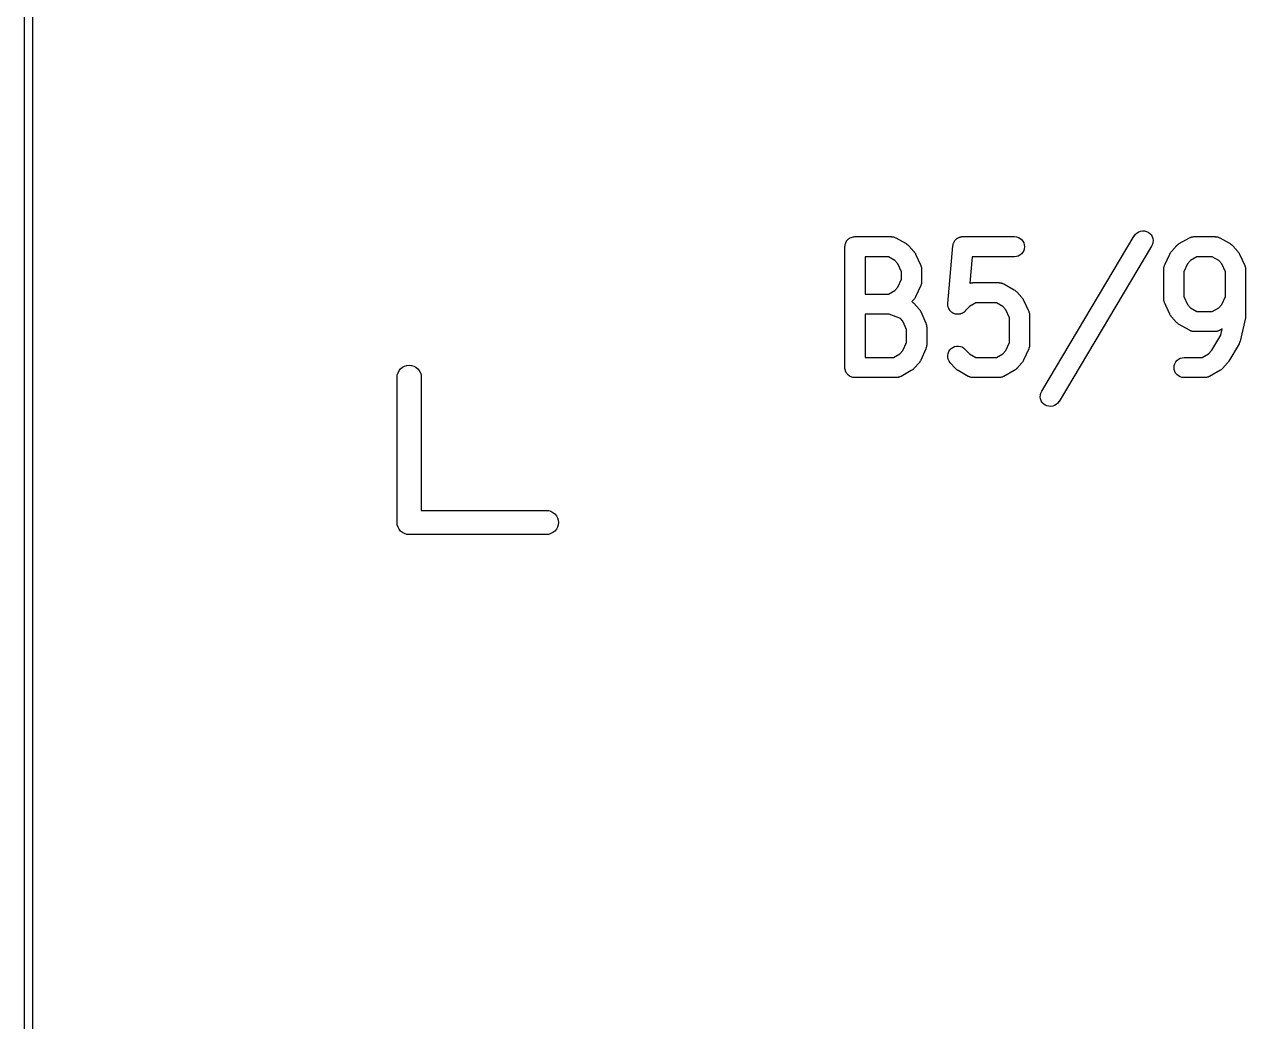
# Model space of a CAD drawing. Header units: millimetres. Extents: x 17 to 402, y -127 to -24.
# Drawn here: x 16.64 to 24.22, y -62.94 to -56.75 of the extents above; entities that cross this region are included whole.
import ezdxf

# ---------------------------------------------------------------- set-up
doc = ezdxf.new("R2010")
doc.units = ezdxf.units.MM
doc.header["$LTSCALE"] = 25.4
doc.layers.add('BLACK', color=7, linetype='CONTINUOUS')

msp = doc.modelspace()

# ---------------------------------------------------------------- linework, layer by layer
at = {"layer": 'BLACK', "linetype": 'Continuous'}
for p, q in [((16.6438, -124.6185), (16.6438, -27.78)), ((16.6937, -27.7825), (16.6937, -124.6188)), ((23.5687, -58.0365), (23.5808, -58.0349)), ((23.5808, -58.0349), (23.5929, -58.0354)), ((21.7374, -58.1144), (21.7391, -58.1088)), ((21.7391, -58.1088), (21.7392, -58.1086)), ((21.7392, -58.1086), (21.7393, -58.1083)), ((21.7393, -58.1083), (21.7421, -58.1033)), ((21.7421, -58.1033), (21.7449, -58.0982)), ((21.7449, -58.0982), (21.745, -58.0979)), ((21.745, -58.0979), (21.7452, -58.0977)), ((21.7452, -58.0977), (21.7489, -58.0934)), ((21.7489, -58.0934), (21.7527, -58.0888)), ((21.7527, -58.0888), (21.7529, -58.0885)), ((21.7529, -58.0885), (21.753, -58.0883)), ((21.753, -58.0883), (21.7576, -58.0847)), ((21.7576, -58.0847), (21.7621, -58.0809)), ((21.7621, -58.0809), (21.7623, -58.0809)), ((21.7623, -58.0809), (21.7625, -58.0807)), ((21.7625, -58.0807), (21.7677, -58.0781)), ((21.7677, -58.0781), (21.7729, -58.0753)), ((21.7729, -58.0753), (21.7731, -58.0751)), ((21.7731, -58.0751), (21.7733, -58.0751)), ((21.7733, -58.0751), (21.7789, -58.0735)), ((21.7789, -58.0735), (21.7846, -58.0718)), ((21.7846, -58.0718), (21.7848, -58.0718)), ((21.7848, -58.0718), (21.785, -58.0718)), ((21.785, -58.0718), (21.7908, -58.071)), ((21.7908, -58.071), (21.7967, -58.0705)), ((21.7967, -58.0705), (22.02, -58.0705)), ((22.02, -58.0705), (22.0209, -58.0705)), ((22.0209, -58.0705), (22.0242, -58.071)), ((22.0242, -58.071), (22.0275, -58.071)), ((22.0275, -58.071), (22.0303, -58.0715)), ((22.0303, -58.0715), (22.0331, -58.072)), ((22.0331, -58.072), (22.0362, -58.0728)), ((22.0362, -58.0728), (22.0394, -58.0735)), ((22.0394, -58.0735), (22.042, -58.0748)), ((22.042, -58.0748), (22.0447, -58.0756)), ((22.0447, -58.0756), (22.0476, -58.0771)), ((22.0476, -58.0771), (22.0506, -58.0784)), ((22.0506, -58.0784), (22.1144, -58.1142)), ((22.4082, -58.1119), (22.4091, -58.1088)), ((22.4091, -58.1088), (22.4105, -58.1061)), ((22.4105, -58.1061), (22.4117, -58.1035)), ((22.4117, -58.1035), (22.4134, -58.1007)), ((22.4134, -58.1007), (22.4149, -58.0982)), ((22.4149, -58.0982), (22.4168, -58.0956)), ((22.4168, -58.0956), (22.4185, -58.0934)), ((22.4185, -58.0934), (22.4207, -58.0911)), ((22.4207, -58.0911), (22.4227, -58.0888)), ((22.4227, -58.0888), (22.425, -58.0868)), ((22.425, -58.0868), (22.4271, -58.0847)), ((22.4271, -58.0847), (22.4297, -58.0829)), ((22.4297, -58.0829), (22.4321, -58.0809)), ((22.4321, -58.0809), (22.4348, -58.0796)), ((22.4348, -58.0796), (22.4373, -58.0779)), ((22.4373, -58.0779), (22.4402, -58.0766)), ((22.4402, -58.0766), (22.4429, -58.0753)), ((22.4429, -58.0753), (22.4458, -58.0743)), ((22.4458, -58.0743), (22.4486, -58.0733)), ((22.4486, -58.0733), (22.4516, -58.0725)), ((22.4516, -58.0725), (22.4546, -58.0718)), ((22.4546, -58.0718), (22.4576, -58.0715)), ((22.4576, -58.0715), (22.4605, -58.0707)), ((22.4605, -58.0707), (22.4636, -58.0707)), ((22.4636, -58.0707), (22.4667, -58.0705)), ((22.4667, -58.0705), (22.7858, -58.0705)), ((22.7858, -58.0705), (22.7866, -58.0705)), ((22.7866, -58.0705), (22.7988, -58.072)), ((22.7988, -58.072), (22.8104, -58.0756)), ((22.8104, -58.0756), (22.8211, -58.0814)), ((22.8211, -58.0814), (22.8304, -58.0893)), ((22.8304, -58.0893), (22.8381, -58.0987)), ((22.8381, -58.0987), (22.8437, -58.1096)), ((22.8437, -58.1096), (22.8472, -58.1213)), ((22.9554, -59.0296), (23.5297, -58.0654)), ((23.5297, -58.0654), (23.5302, -58.0647)), ((23.5302, -58.0647), (23.5375, -58.055)), ((23.5375, -58.055), (23.5466, -58.0469)), ((23.5466, -58.0469), (23.5572, -58.0405)), ((23.5572, -58.0405), (23.5687, -58.0365)), ((23.5929, -58.0354), (23.6048, -58.0385)), ((23.6048, -58.0385), (23.6158, -58.0438)), ((23.6158, -58.0438), (23.6255, -58.0512)), ((23.6255, -58.0512), (23.6337, -58.0603)), ((23.6337, -58.0603), (23.6399, -58.0707)), ((23.6399, -58.0707), (23.644, -58.0822)), ((23.6452, -58.1063), (23.6423, -58.1182)), ((23.644, -58.0822), (23.6458, -58.0941)), ((23.6458, -58.0941), (23.6452, -58.1063)), ((23.8081, -58.1142), (23.8719, -58.0784)), ((23.8719, -58.0784), (23.8727, -58.0781)), ((23.8727, -58.0781), (23.8757, -58.0768)), ((23.8757, -58.0768), (23.8786, -58.0753)), ((23.8786, -58.0753), (23.8813, -58.0746)), ((23.8813, -58.0746), (23.8839, -58.0733)), ((23.8839, -58.0733), (23.8872, -58.0728)), ((23.8872, -58.0728), (23.8903, -58.0718)), ((23.8903, -58.0718), (23.8931, -58.0715)), ((23.8931, -58.0715), (23.8959, -58.071)), ((23.8959, -58.071), (23.8992, -58.0707)), ((23.8992, -58.0707), (23.9024, -58.0705)), ((23.9024, -58.0705), (24.0301, -58.0705)), ((24.0301, -58.0705), (24.0309, -58.0705)), ((24.0309, -58.0705), (24.0342, -58.071)), ((24.0342, -58.071), (24.0375, -58.071)), ((24.0375, -58.071), (24.0403, -58.0715)), ((24.0403, -58.0715), (24.0431, -58.072)), ((24.0431, -58.072), (24.0462, -58.0728)), ((24.0462, -58.0728), (24.0494, -58.0735)), ((24.0494, -58.0735), (24.052, -58.0748)), ((24.052, -58.0748), (24.0547, -58.0756)), ((24.0547, -58.0756), (24.0576, -58.0771)), ((24.0576, -58.0771), (24.0606, -58.0784)), ((24.0606, -58.0784), (24.1244, -58.1142)), ((21.7342, -58.1322), (21.7349, -58.1264)), ((21.7342, -58.1325), (21.7342, -58.1322)), ((21.7342, -58.1327), (21.7342, -58.1325)), ((21.7342, -58.133), (21.7342, -58.1327)), ((21.7342, -58.1327), (21.7342, -58.1327)), ((21.7342, -58.883), (21.7342, -58.133)), ((21.7349, -58.1264), (21.7355, -58.1205)), ((21.7355, -58.1205), (21.7356, -58.1203)), ((21.7356, -58.12), (21.7374, -58.1144)), ((21.7356, -58.1203), (21.7356, -58.12)), ((22.1144, -58.1142), (22.1151, -58.1147)), ((22.1151, -58.1147), (22.1182, -58.117)), ((22.1182, -58.117), (22.1215, -58.1188)), ((22.1215, -58.1188), (22.1232, -58.1205)), ((22.1232, -58.1205), (22.1251, -58.1218)), ((22.1251, -58.1218), (22.1277, -58.1246)), ((22.1277, -58.1246), (22.1305, -58.1271)), ((22.1305, -58.1271), (22.1624, -58.163)), ((22.1624, -58.163), (22.163, -58.1635)), ((22.163, -58.1635), (22.1648, -58.166)), ((22.1648, -58.166), (22.1668, -58.1683)), ((22.1668, -58.1683), (22.1683, -58.1711)), ((22.1683, -58.1711), (22.17, -58.1734)), ((22.17, -58.1734), (22.1713, -58.1762)), ((22.1713, -58.1762), (22.1728, -58.179)), ((22.1728, -58.179), (22.2048, -58.2503)), ((22.3726, -58.4845), (22.4045, -58.1274)), ((22.4045, -58.1274), (22.4046, -58.1266)), ((22.4046, -58.1266), (22.4052, -58.1236)), ((22.4052, -58.1236), (22.4055, -58.1205)), ((22.4055, -58.1205), (22.4064, -58.1175)), ((22.4064, -58.1175), (22.407, -58.1147)), ((22.407, -58.1147), (22.4082, -58.1119)), ((22.8204, -58.185), (22.8096, -58.1909)), ((22.8298, -58.1774), (22.8204, -58.185)), ((22.8376, -58.168), (22.8298, -58.1774)), ((22.8434, -58.1574), (22.8376, -58.168)), ((22.847, -58.1457), (22.8434, -58.1574)), ((22.8483, -58.1335), (22.847, -58.1457)), ((22.8472, -58.1213), (22.8483, -58.1335)), ((23.6371, -58.1294), (23.0628, -59.0936)), ((23.6423, -58.1182), (23.6371, -58.1294)), ((23.7178, -58.2503), (23.7497, -58.179)), ((23.7497, -58.179), (23.75, -58.1782)), ((23.75, -58.1782), (23.7516, -58.1754)), ((23.7516, -58.1754), (23.7529, -58.1726)), ((23.7529, -58.1726), (23.7547, -58.1703)), ((23.7547, -58.1703), (23.7562, -58.1678)), ((23.7562, -58.1678), (23.7583, -58.1652)), ((23.7583, -58.1652), (23.7601, -58.163)), ((23.7601, -58.163), (23.792, -58.1271)), ((23.792, -58.1271), (23.7926, -58.1264)), ((23.7926, -58.1264), (23.7954, -58.1238)), ((23.7954, -58.1238), (23.7981, -58.1213)), ((23.7981, -58.1213), (23.8, -58.1198)), ((23.8, -58.1198), (23.8017, -58.1182)), ((23.8017, -58.1182), (23.805, -58.1165)), ((23.805, -58.1165), (23.8081, -58.1142)), ((24.1244, -58.1142), (24.1251, -58.1147)), ((24.1251, -58.1147), (24.1282, -58.117)), ((24.1282, -58.117), (24.1315, -58.1188)), ((24.1315, -58.1188), (24.1332, -58.1205)), ((24.1332, -58.1205), (24.1351, -58.1218)), ((24.1351, -58.1218), (24.1377, -58.1246)), ((24.1377, -58.1246), (24.1405, -58.1271)), ((24.1405, -58.1271), (24.1724, -58.163)), ((24.1724, -58.163), (24.173, -58.1635)), ((24.173, -58.1635), (24.1748, -58.166)), ((24.1748, -58.166), (24.1768, -58.1683)), ((24.1768, -58.1683), (24.1783, -58.1711)), ((24.1783, -58.1711), (24.18, -58.1734)), ((24.18, -58.1734), (24.1813, -58.1762)), ((24.1813, -58.1762), (24.1828, -58.179)), ((24.1828, -58.179), (24.2147, -58.2503)), ((21.8592, -58.1955), (21.8592, -58.4276)), ((22.0038, -58.1955), (21.8592, -58.1955)), ((22.0442, -58.2181), (22.0038, -58.1955)), ((22.0627, -58.2389), (22.0442, -58.2181)), ((22.0852, -58.2892), (22.0627, -58.2389)), ((22.2048, -58.2503), (22.2051, -58.2511)), ((22.2051, -58.2511), (22.2052, -58.2516)), ((22.2052, -58.2516), (22.2055, -58.2521)), ((22.2055, -58.2521), (22.2071, -58.2574)), ((22.2071, -58.2574), (22.2088, -58.2628)), ((22.5239, -58.1955), (22.5092, -58.3603)), ((22.7858, -58.1955), (22.5239, -58.1955)), ((22.7979, -58.1944), (22.7858, -58.1955)), ((22.8096, -58.1909), (22.7979, -58.1944)), ((23.7137, -58.2628), (23.7138, -58.2625)), ((23.7138, -58.2625), (23.7139, -58.262)), ((23.7139, -58.262), (23.7157, -58.2567)), ((23.7157, -58.2567), (23.7174, -58.2513)), ((23.7174, -58.2513), (23.7176, -58.2508)), ((23.7176, -58.2508), (23.7178, -58.2503)), ((23.8598, -58.2389), (23.8373, -58.2892)), ((23.8783, -58.2181), (23.8598, -58.2389)), ((23.9187, -58.1955), (23.8783, -58.2181)), ((24.0138, -58.1955), (23.9187, -58.1955)), ((24.0542, -58.2181), (24.0138, -58.1955)), ((24.0727, -58.2389), (24.0542, -58.2181)), ((24.0952, -58.2892), (24.0727, -58.2389)), ((24.2147, -58.2503), (24.2151, -58.2511)), ((24.2151, -58.2511), (24.2152, -58.2516)), ((24.2152, -58.2516), (24.2155, -58.2521)), ((24.2155, -58.2521), (24.2171, -58.2574)), ((24.2171, -58.2574), (24.2188, -58.2628)), ((22.0627, -58.3844), (22.0852, -58.3339)), ((22.0852, -58.3339), (22.0852, -58.2892)), ((22.2088, -58.2628), (22.2088, -58.2633)), ((22.2088, -58.2633), (22.209, -58.2638)), ((22.209, -58.2638), (22.2095, -58.2694)), ((22.2095, -58.2694), (22.2102, -58.275)), ((22.2102, -58.275), (22.2101, -58.2755)), ((22.2101, -58.2755), (22.2102, -58.276)), ((22.2102, -58.276), (22.2102, -58.3474)), ((23.7123, -58.2739), (23.7131, -58.2684)), ((23.7124, -58.2745), (23.7123, -58.2739)), ((23.7123, -58.275), (23.7124, -58.2745)), ((23.7123, -58.276), (23.7123, -58.275)), ((23.7123, -58.4545), (23.7123, -58.276)), ((23.7131, -58.2684), (23.7137, -58.2628)), ((23.8373, -58.2892), (23.8373, -58.4411)), ((24.0952, -58.4411), (24.0952, -58.2892)), ((24.2188, -58.2628), (24.2188, -58.2633)), ((24.2188, -58.2633), (24.219, -58.2638)), ((24.219, -58.2638), (24.2195, -58.2694)), ((24.2195, -58.2694), (24.2202, -58.275)), ((24.2202, -58.275), (24.2201, -58.2755)), ((24.2201, -58.2755), (24.2202, -58.276)), ((24.2202, -58.276), (24.2202, -58.5617)), ((22.0038, -58.4276), (22.0442, -58.405)), ((22.0442, -58.405), (22.0627, -58.3844)), ((22.2048, -58.3728), (22.1728, -58.4441)), ((22.2049, -58.3722), (22.2048, -58.3728)), ((22.2051, -58.372), (22.2049, -58.3722)), ((22.2068, -58.3667), (22.2051, -58.372)), ((22.2086, -58.3613), (22.2068, -58.3667)), ((22.2087, -58.3608), (22.2086, -58.3613)), ((22.2088, -58.3603), (22.2087, -58.3608)), ((22.2094, -58.3547), (22.2088, -58.3603)), ((22.2101, -58.3491), (22.2094, -58.3547)), ((22.2102, -58.3481), (22.2101, -58.3486)), ((22.2101, -58.3486), (22.2101, -58.3491)), ((22.2102, -58.3474), (22.2102, -58.3481)), ((22.5092, -58.3603), (22.5094, -58.3601)), ((22.5094, -58.3601), (22.512, -58.359)), ((22.512, -58.359), (22.5152, -58.3583)), ((22.5152, -58.3583), (22.5184, -58.3575)), ((22.5184, -58.3575), (22.5212, -58.3573)), ((22.5212, -58.3573), (22.524, -58.3565)), ((22.524, -58.3565), (22.5273, -58.3565)), ((22.5273, -58.3565), (22.5305, -58.3562)), ((22.5305, -58.3562), (22.69, -58.3562)), ((22.69, -58.3562), (22.6909, -58.3562)), ((22.6909, -58.3562), (22.6942, -58.3565)), ((22.6942, -58.3565), (22.6975, -58.3568)), ((22.6975, -58.3568), (22.7003, -58.3573)), ((22.7003, -58.3573), (22.7031, -58.3575)), ((22.7031, -58.3575), (22.7062, -58.3585)), ((22.7062, -58.3585), (22.7094, -58.3593)), ((22.7094, -58.3593), (22.712, -58.3606)), ((22.712, -58.3606), (22.7147, -58.3613)), ((22.7147, -58.3613), (22.7176, -58.3629)), ((22.7176, -58.3629), (22.7206, -58.3641)), ((22.7206, -58.3641), (22.7844, -58.3999)), ((22.7844, -58.3999), (22.7851, -58.4004)), ((22.7851, -58.4004), (22.7882, -58.4025)), ((22.7882, -58.4025), (22.7915, -58.4045)), ((22.7915, -58.4045), (22.7932, -58.406)), ((22.7932, -58.406), (22.7951, -58.4076)), ((22.7951, -58.4076), (22.7977, -58.4103)), ((22.7977, -58.4103), (22.8005, -58.4129)), ((22.8005, -58.4129), (22.8324, -58.4484)), ((21.8592, -58.4276), (22.0038, -58.4276)), ((22.1624, -58.4604), (22.1503, -58.4738)), ((22.1503, -58.4738), (22.1513, -58.4746)), ((22.1513, -58.4746), (22.1534, -58.4759)), ((22.1534, -58.4759), (22.1561, -58.4784)), ((22.1561, -58.4784), (22.1589, -58.4807)), ((22.1589, -58.4807), (22.1606, -58.4825)), ((22.1606, -58.4825), (22.1624, -58.4843)), ((22.1642, -58.4578), (22.1624, -58.4604)), ((22.1624, -58.4843), (22.1943, -58.5201)), ((22.1663, -58.4556), (22.1642, -58.4578)), ((22.1678, -58.453), (22.1663, -58.4556)), ((22.1696, -58.4505), (22.1678, -58.453)), ((22.1709, -58.4477), (22.1696, -58.4505)), ((22.1725, -58.4451), (22.1709, -58.4477)), ((22.1728, -58.4441), (22.1725, -58.4451)), ((22.3724, -58.4934), (22.3726, -58.4891)), ((22.3726, -58.4891), (22.3726, -58.4845)), ((22.5468, -58.4812), (22.5064, -58.5038)), ((22.6738, -58.4812), (22.5468, -58.4812)), ((22.7142, -58.5038), (22.6738, -58.4812)), ((22.8324, -58.4484), (22.8329, -58.4492)), ((22.8329, -58.4492), (22.8348, -58.4517)), ((22.8348, -58.4517), (22.8368, -58.454)), ((22.8368, -58.454), (22.8383, -58.4566)), ((22.8383, -58.4566), (22.84, -58.4591)), ((22.84, -58.4591), (22.8413, -58.4619)), ((22.8413, -58.4619), (22.8428, -58.4647)), ((22.8428, -58.4647), (22.8747, -58.5361)), ((23.7124, -58.4551), (23.7123, -58.4545)), ((23.7123, -58.4553), (23.7124, -58.4551)), ((23.713, -58.4609), (23.7123, -58.4553)), ((23.7135, -58.4665), (23.713, -58.4609)), ((23.7136, -58.467), (23.7135, -58.4665)), ((23.7137, -58.4675), (23.7136, -58.467)), ((23.7154, -58.4728), (23.7137, -58.4675)), ((23.717, -58.4782), (23.7154, -58.4728)), ((23.7172, -58.4787), (23.717, -58.4782)), ((23.7174, -58.4792), (23.7172, -58.4787)), ((23.7178, -58.4799), (23.7174, -58.4792)), ((23.7497, -58.5513), (23.7178, -58.4799)), ((23.8373, -58.4411), (23.8598, -58.4916)), ((24.0727, -58.4916), (24.0952, -58.4411)), ((21.8592, -58.5526), (21.8592, -58.8206)), ((22.0088, -58.5526), (21.8592, -58.5526)), ((22.0795, -58.579), (22.0088, -58.5526)), ((22.1943, -58.5201), (22.1949, -58.5206)), ((22.1949, -58.5206), (22.1967, -58.5231)), ((22.1967, -58.5231), (22.1987, -58.5254)), ((22.1987, -58.5254), (22.2002, -58.5282)), ((22.2002, -58.5282), (22.2019, -58.5305)), ((22.2019, -58.5305), (22.2032, -58.5333)), ((22.2032, -58.5333), (22.2048, -58.5361)), ((22.2048, -58.5361), (22.2367, -58.6075)), ((22.3727, -58.4952), (22.3724, -58.4934)), ((22.3727, -58.4967), (22.3727, -58.4952)), ((22.3736, -58.5013), (22.3727, -58.4967)), ((22.3742, -58.5056), (22.3736, -58.5013)), ((22.3748, -58.5071), (22.3742, -58.5056)), ((22.3751, -58.5086), (22.3748, -58.5071)), ((22.3769, -58.513), (22.3751, -58.5086)), ((22.3784, -58.517), (22.3769, -58.513)), ((22.3792, -58.5186), (22.3784, -58.517)), ((22.3799, -58.5201), (22.3792, -58.5186)), ((22.3824, -58.5236), (22.3799, -58.5201)), ((22.3847, -58.5274), (22.3824, -58.5236)), ((22.3858, -58.5287), (22.3847, -58.5274)), ((22.3867, -58.53), (22.3858, -58.5287)), ((22.3899, -58.5333), (22.3867, -58.53)), ((22.3929, -58.5366), (22.3899, -58.5333)), ((22.3942, -58.5376), (22.3929, -58.5366)), ((22.3954, -58.5386), (22.3942, -58.5376)), ((22.3991, -58.5412), (22.3954, -58.5386)), ((22.4026, -58.5437), (22.3991, -58.5412)), ((22.4042, -58.5445), (22.4026, -58.5437)), ((22.4056, -58.5455), (22.4042, -58.5445)), ((22.4097, -58.547), (22.4056, -58.5455)), ((22.4137, -58.549), (22.4097, -58.547)), ((22.4153, -58.5493), (22.4137, -58.549)), ((22.4168, -58.55), (22.4153, -58.5493)), ((22.4212, -58.5508), (22.4168, -58.55)), ((22.4255, -58.5521), (22.4212, -58.5508)), ((22.4272, -58.5521), (22.4255, -58.5521)), ((22.4288, -58.5523), (22.4272, -58.5521)), ((22.4332, -58.5523), (22.4288, -58.5523)), ((22.4377, -58.5526), (22.4332, -58.5523)), ((22.4394, -58.5523), (22.4377, -58.5526)), ((22.441, -58.5523), (22.4394, -58.5523)), ((22.4454, -58.5516), (22.441, -58.5523)), ((22.4498, -58.5508), (22.4454, -58.5516)), ((22.4513, -58.5503), (22.4498, -58.5508)), ((22.453, -58.55), (22.4513, -58.5503)), ((22.4571, -58.5483), (22.453, -58.55)), ((22.4613, -58.5467), (22.4571, -58.5483)), ((22.4627, -58.546), (22.4613, -58.5467)), ((22.4642, -58.5452), (22.4627, -58.546)), ((22.468, -58.5429), (22.4642, -58.5452)), ((22.4718, -58.5406), (22.468, -58.5429)), ((22.473, -58.5394), (22.4718, -58.5406)), ((22.4744, -58.5386), (22.473, -58.5394)), ((22.4776, -58.5353), (22.4744, -58.5386)), ((22.4809, -58.5325), (22.4776, -58.5353)), ((22.4814, -58.5318), (22.4809, -58.5325)), ((22.5064, -58.5038), (22.4814, -58.5318)), ((22.7327, -58.5246), (22.7142, -58.5038)), ((22.7552, -58.5749), (22.7327, -58.5246)), ((22.8747, -58.5361), (22.8751, -58.5368)), ((22.8751, -58.5368), (22.8752, -58.5373)), ((22.8752, -58.5373), (22.8755, -58.5379)), ((22.8755, -58.5379), (22.8771, -58.5432)), ((22.8771, -58.5432), (22.8788, -58.5485)), ((22.8788, -58.5485), (22.8788, -58.549)), ((22.8788, -58.549), (22.879, -58.5495)), ((22.879, -58.5495), (22.8795, -58.5551)), ((22.8795, -58.5551), (22.8802, -58.5607)), ((22.8802, -58.5607), (22.8801, -58.5612)), ((22.8801, -58.5612), (22.8802, -58.5617)), ((22.8802, -58.5617), (22.8802, -58.7403)), ((23.7512, -58.5541), (23.7497, -58.5513)), ((23.7525, -58.5569), (23.7512, -58.5541)), ((23.7542, -58.5594), (23.7525, -58.5569)), ((23.7557, -58.562), (23.7542, -58.5594)), ((23.7577, -58.5643), (23.7557, -58.562)), ((23.7595, -58.5668), (23.7577, -58.5643)), ((23.8598, -58.4916), (23.8783, -58.5122)), ((23.8783, -58.5122), (23.9187, -58.5348)), ((23.9187, -58.5348), (24.0138, -58.5348)), ((24.0138, -58.5348), (24.0542, -58.5122)), ((24.0542, -58.5122), (24.0727, -58.4916)), ((24.2202, -58.563), (24.2195, -58.5688)), ((24.2202, -58.5625), (24.2201, -58.5627)), ((24.2201, -58.5627), (24.2202, -58.563)), ((24.2202, -58.5617), (24.2202, -58.5625)), ((22.0946, -58.596), (22.0795, -58.579)), ((22.1171, -58.6463), (22.0946, -58.596)), ((22.2367, -58.6075), (22.237, -58.6085)), ((22.237, -58.6085), (22.2371, -58.6087)), ((22.2371, -58.6087), (22.2374, -58.6092)), ((22.2374, -58.6092), (22.239, -58.6146)), ((22.239, -58.6146), (22.2407, -58.6199)), ((22.2407, -58.6199), (22.2407, -58.6204)), ((22.2407, -58.6204), (22.2409, -58.6209)), ((22.2409, -58.6209), (22.2414, -58.6265)), ((22.2414, -58.6265), (22.2421, -58.6321)), ((22.2421, -58.6321), (22.242, -58.6326)), ((22.242, -58.6326), (22.2421, -58.6331)), ((22.2421, -58.6331), (22.2421, -58.7403)), ((22.7552, -58.7268), (22.7552, -58.5749)), ((23.7601, -58.5676), (23.7595, -58.5668)), ((23.792, -58.6031), (23.7601, -58.5676)), ((23.7948, -58.6059), (23.792, -58.6031)), ((23.7974, -58.6087), (23.7948, -58.6059)), ((23.7993, -58.61), (23.7974, -58.6087)), ((23.801, -58.6115), (23.7993, -58.61)), ((23.8042, -58.6135), (23.801, -58.6115)), ((23.8073, -58.6158), (23.8042, -58.6135)), ((23.8081, -58.6161), (23.8073, -58.6158)), ((23.8719, -58.6519), (23.8081, -58.6161)), ((24.2187, -58.5752), (24.1868, -58.7182)), ((24.2188, -58.5747), (24.2187, -58.5749)), ((24.2187, -58.5749), (24.2187, -58.5752)), ((24.2195, -58.5688), (24.2188, -58.5747)), ((22.1171, -58.7268), (22.1171, -58.6463)), ((23.8749, -58.6532), (23.8719, -58.6519)), ((23.8778, -58.6547), (23.8749, -58.6532)), ((23.8805, -58.6557), (23.8778, -58.6547)), ((23.8831, -58.6567), (23.8805, -58.6557)), ((23.8863, -58.6575), (23.8831, -58.6567)), ((23.8894, -58.6585), (23.8863, -58.6575)), ((23.8922, -58.6588), (23.8894, -58.6585)), ((23.895, -58.6593), (23.8922, -58.6588)), ((23.8983, -58.6595), (23.895, -58.6593)), ((23.9016, -58.6598), (23.8983, -58.6595)), ((23.9024, -58.6598), (23.9016, -58.6598)), ((24.0301, -58.6598), (23.9024, -58.6598)), ((24.0114, -58.7743), (24.067, -58.6811)), ((24.0334, -58.6595), (24.0301, -58.6598)), ((24.0366, -58.6595), (24.0334, -58.6595)), ((24.0394, -58.659), (24.0366, -58.6595)), ((24.0422, -58.6585), (24.0394, -58.659)), ((24.0454, -58.6577), (24.0422, -58.6585)), ((24.0486, -58.657), (24.0454, -58.6577)), ((24.0512, -58.656), (24.0486, -58.657)), ((24.0539, -58.6552), (24.0512, -58.656)), ((24.0568, -58.6537), (24.0539, -58.6552)), ((24.0598, -58.6522), (24.0568, -58.6537)), ((24.0606, -58.6519), (24.0598, -58.6522)), ((24.0753, -58.6435), (24.0606, -58.6519)), ((24.067, -58.6811), (24.0753, -58.6435)), ((22.0761, -58.798), (22.0946, -58.7771)), ((22.0946, -58.7771), (22.1171, -58.7268)), ((22.2367, -58.7657), (22.2048, -58.8371)), ((22.2368, -58.7652), (22.2367, -58.7657)), ((22.237, -58.7647), (22.2368, -58.7652)), ((22.2387, -58.7593), (22.237, -58.7647)), ((22.2405, -58.754), (22.2387, -58.7593)), ((22.2406, -58.7535), (22.2405, -58.754)), ((22.2407, -58.7532), (22.2406, -58.7535)), ((22.2413, -58.7477), (22.2407, -58.7532)), ((22.2421, -58.7421), (22.2413, -58.7477)), ((22.2421, -58.7411), (22.242, -58.7416)), ((22.242, -58.7416), (22.2421, -58.7421)), ((22.2421, -58.7403), (22.2421, -58.7411)), ((22.3745, -58.7954), (22.3787, -58.784)), ((22.3787, -58.784), (22.3852, -58.7736)), ((22.3852, -58.7736), (22.3935, -58.7647)), ((22.3935, -58.7647), (22.4034, -58.7576)), ((22.4034, -58.7576), (22.4145, -58.7525)), ((22.4145, -58.7525), (22.4264, -58.7497)), ((22.4264, -58.7497), (22.4386, -58.7492)), ((22.4386, -58.7492), (22.4506, -58.7512)), ((22.4506, -58.7512), (22.4621, -58.7553)), ((22.4621, -58.7553), (22.4724, -58.7616)), ((22.4724, -58.7616), (22.4814, -58.77)), ((22.4814, -58.77), (22.5064, -58.798)), ((22.7142, -58.798), (22.7327, -58.7771)), ((22.7327, -58.7771), (22.7552, -58.7268)), ((22.8747, -58.7657), (22.8428, -58.8371)), ((22.8749, -58.7652), (22.8747, -58.7657)), ((22.8751, -58.7647), (22.8749, -58.7652)), ((22.8768, -58.7593), (22.8751, -58.7647)), ((22.8786, -58.754), (22.8768, -58.7593)), ((22.8787, -58.7535), (22.8786, -58.754)), ((22.8788, -58.7532), (22.8787, -58.7535)), ((22.8794, -58.7477), (22.8788, -58.7532)), ((22.8801, -58.7421), (22.8794, -58.7477)), ((22.8802, -58.7411), (22.8801, -58.7416)), ((22.8801, -58.7416), (22.8801, -58.7421)), ((22.8802, -58.7403), (22.8802, -58.7411)), ((23.9904, -58.798), (24.0114, -58.7743)), ((24.1795, -58.7365), (24.1157, -58.8437)), ((24.1809, -58.7334), (24.1795, -58.7365)), ((24.1826, -58.7304), (24.1809, -58.7334)), ((24.1835, -58.7278), (24.1826, -58.7304)), ((24.1847, -58.7253), (24.1835, -58.7278)), ((24.1855, -58.722), (24.1847, -58.7253)), ((24.1866, -58.719), (24.1855, -58.722)), ((24.1868, -58.7182), (24.1866, -58.719)), ((19.0165, -58.8698), (19.0313, -58.8683)), ((19.0313, -58.8683), (19.046, -58.8698)), ((21.8592, -58.8206), (22.0357, -58.8206)), ((22.0357, -58.8206), (22.0761, -58.798)), ((22.1943, -58.8533), (22.1624, -58.8889)), ((22.1961, -58.8508), (22.1943, -58.8533)), ((22.1982, -58.8485), (22.1961, -58.8508)), ((22.1997, -58.8457), (22.1982, -58.8485)), ((22.2015, -58.8434), (22.1997, -58.8457)), ((22.2028, -58.8406), (22.2015, -58.8434)), ((22.2044, -58.8378), (22.2028, -58.8406)), ((22.2048, -58.8371), (22.2044, -58.8378)), ((22.3725, -58.8073), (22.3745, -58.7954)), ((22.3728, -58.8195), (22.3725, -58.8073)), ((22.3756, -58.8315), (22.3728, -58.8195)), ((22.3806, -58.8427), (22.3756, -58.8315)), ((22.3876, -58.8526), (22.3806, -58.8427)), ((22.3882, -58.8533), (22.3876, -58.8526)), ((22.4201, -58.8889), (22.3882, -58.8533)), ((22.5064, -58.798), (22.5468, -58.8206)), ((22.5468, -58.8206), (22.6738, -58.8206)), ((22.6738, -58.8206), (22.7142, -58.798)), ((22.8324, -58.8533), (22.8005, -58.8889)), ((22.8342, -58.8508), (22.8324, -58.8533)), ((22.8363, -58.8485), (22.8342, -58.8508)), ((22.8378, -58.8457), (22.8363, -58.8485)), ((22.8396, -58.8434), (22.8378, -58.8457)), ((22.8409, -58.8406), (22.8396, -58.8434)), ((22.8425, -58.8378), (22.8409, -58.8406)), ((22.8428, -58.8371), (22.8425, -58.8378)), ((23.7774, -58.8703), (23.781, -58.8589)), ((23.781, -58.8589), (23.7868, -58.848)), ((23.7868, -58.848), (23.7946, -58.8386)), ((23.7946, -58.8386), (23.804, -58.831)), ((23.804, -58.831), (23.8148, -58.8251)), ((23.8148, -58.8251), (23.8265, -58.8218)), ((23.8265, -58.8218), (23.8386, -58.8206)), ((23.8386, -58.8206), (23.9499, -58.8206)), ((23.9499, -58.8206), (23.9904, -58.798)), ((24.1086, -58.8533), (24.0767, -58.8889)), ((24.1118, -58.8488), (24.1086, -58.8533)), ((24.1152, -58.8444), (24.1118, -58.8488)), ((24.1157, -58.8437), (24.1152, -58.8444)), ((18.9562, -58.9402), (18.9573, -58.929)), ((18.9562, -59.8401), (18.9562, -58.9402)), ((18.9573, -58.929), (18.9616, -58.9148)), ((18.9616, -58.9148), (18.9686, -58.9018)), ((18.9686, -58.9018), (18.978, -58.8904)), ((18.978, -58.8904), (18.9894, -58.881)), ((18.9894, -58.881), (19.0024, -58.8742)), ((19.0024, -58.8742), (19.0165, -58.8698)), ((19.046, -58.8698), (19.0601, -58.8742)), ((19.0601, -58.8742), (19.0731, -58.881)), ((19.0731, -58.881), (19.0845, -58.8904)), ((19.0845, -58.8904), (19.0939, -58.9018)), ((19.0939, -58.9018), (19.1009, -58.9148)), ((19.1009, -58.9148), (19.1052, -58.929)), ((19.1052, -58.929), (19.1063, -58.9402)), ((19.1063, -58.9402), (19.1063, -59.7687)), ((21.7348, -58.8889), (21.7342, -58.883)), ((21.7353, -58.8947), (21.7348, -58.8889)), ((21.7354, -58.895), (21.7353, -58.8947)), ((21.7354, -58.8952), (21.7354, -58.895)), ((21.7371, -58.9008), (21.7354, -58.8952)), ((21.7388, -58.9064), (21.7371, -58.9008)), ((21.7389, -58.9067), (21.7388, -58.9064)), ((21.7389, -58.9069), (21.7389, -58.9067)), ((21.7417, -58.912), (21.7389, -58.9069)), ((21.7444, -58.9173), (21.7417, -58.912)), ((21.7446, -58.9173), (21.7444, -58.9173)), ((21.7447, -58.9176), (21.7446, -58.9173)), ((21.7484, -58.9222), (21.7447, -58.9176)), ((21.7521, -58.9267), (21.7484, -58.9222)), ((21.7522, -58.927), (21.7521, -58.9267)), ((21.7524, -58.927), (21.7522, -58.927)), ((21.7569, -58.9308), (21.7524, -58.927)), ((21.7614, -58.9346), (21.7569, -58.9308)), ((21.7616, -58.9346), (21.7614, -58.9346)), ((21.7618, -58.9349), (21.7616, -58.9346)), ((21.767, -58.9377), (21.7618, -58.9349)), ((21.7721, -58.9404), (21.767, -58.9377)), ((21.7723, -58.9404), (21.7721, -58.9404)), ((21.7725, -58.9407), (21.7723, -58.9404)), ((21.7781, -58.9425), (21.7725, -58.9407)), ((21.7837, -58.9443), (21.7781, -58.9425)), ((21.784, -58.9443), (21.7837, -58.9443)), ((21.7842, -58.9443), (21.784, -58.9443)), ((21.7899, -58.9448), (21.7842, -58.9443)), ((22.0641, -58.9443), (22.0613, -58.9445)), ((22.0673, -58.9435), (22.0641, -58.9443)), ((22.0705, -58.9427), (22.0673, -58.9435)), ((22.0731, -58.9417), (22.0705, -58.9427)), ((22.0758, -58.9407), (22.0731, -58.9417)), ((22.0787, -58.9392), (22.0758, -58.9407)), ((22.0817, -58.9379), (22.0787, -58.9392)), ((22.0825, -58.9377), (22.0817, -58.9379)), ((22.1463, -58.9018), (22.0825, -58.9377)), ((22.1494, -58.8996), (22.1463, -58.9018)), ((22.1527, -58.8978), (22.1494, -58.8996)), ((22.1544, -58.8963), (22.1527, -58.8978)), ((22.1563, -58.895), (22.1544, -58.8963)), ((22.159, -58.8922), (22.1563, -58.895)), ((22.1618, -58.8896), (22.159, -58.8922)), ((22.1624, -58.8889), (22.1618, -58.8896)), ((22.4229, -58.8914), (22.4201, -58.8889)), ((22.4255, -58.8942), (22.4229, -58.8914)), ((22.4274, -58.8957), (22.4255, -58.8942)), ((22.4291, -58.8973), (22.4274, -58.8957)), ((22.4323, -58.8993), (22.4291, -58.8973)), ((22.4354, -58.9013), (22.4323, -58.8993)), ((22.4362, -58.9018), (22.4354, -58.9013)), ((22.5, -58.9377), (22.4362, -58.9018)), ((22.503, -58.9389), (22.5, -58.9377)), ((22.5059, -58.9404), (22.503, -58.9389)), ((22.5086, -58.9412), (22.5059, -58.9404)), ((22.5112, -58.9425), (22.5086, -58.9412)), ((22.5144, -58.9432), (22.5112, -58.9425)), ((22.5175, -58.9443), (22.5144, -58.9432)), ((22.5203, -58.9445), (22.5175, -58.9443)), ((22.7022, -58.9443), (22.6994, -58.9445)), ((22.7054, -58.9435), (22.7022, -58.9443)), ((22.7086, -58.9427), (22.7054, -58.9435)), ((22.7112, -58.9417), (22.7086, -58.9427)), ((22.7139, -58.9407), (22.7112, -58.9417)), ((22.7168, -58.9392), (22.7139, -58.9407)), ((22.7198, -58.9379), (22.7168, -58.9392)), ((22.7206, -58.9377), (22.7198, -58.9379)), ((22.7844, -58.9018), (22.7206, -58.9377)), ((22.7875, -58.8996), (22.7844, -58.9018)), ((22.7908, -58.8978), (22.7875, -58.8996)), ((22.7925, -58.8963), (22.7908, -58.8978)), ((22.7944, -58.895), (22.7925, -58.8963)), ((22.7971, -58.8922), (22.7944, -58.895)), ((22.7999, -58.8896), (22.7971, -58.8922)), ((22.8005, -58.8889), (22.7999, -58.8896)), ((23.7761, -58.8825), (23.7774, -58.8703)), ((23.7772, -58.8947), (23.7761, -58.8825)), ((23.7807, -58.9064), (23.7772, -58.8947)), ((23.7863, -58.9173), (23.7807, -58.9064)), ((23.794, -58.9267), (23.7863, -58.9173)), ((23.8033, -58.9346), (23.794, -58.9267)), ((23.814, -58.9404), (23.8033, -58.9346)), ((23.8256, -58.9443), (23.814, -58.9404)), ((23.8377, -58.9455), (23.8256, -58.9443)), ((23.9784, -58.9443), (23.9756, -58.9445)), ((23.9816, -58.9435), (23.9784, -58.9443)), ((23.9848, -58.9427), (23.9816, -58.9435)), ((23.9874, -58.9417), (23.9848, -58.9427)), ((23.9901, -58.9407), (23.9874, -58.9417)), ((23.993, -58.9392), (23.9901, -58.9407)), ((23.996, -58.9379), (23.993, -58.9392)), ((23.9968, -58.9377), (23.996, -58.9379)), ((24.0606, -58.9018), (23.9968, -58.9377)), ((24.0637, -58.8996), (24.0606, -58.9018)), ((24.067, -58.8978), (24.0637, -58.8996)), ((24.0687, -58.8963), (24.067, -58.8978)), ((24.0706, -58.895), (24.0687, -58.8963)), ((24.0733, -58.8922), (24.0706, -58.895)), ((24.0761, -58.8896), (24.0733, -58.8922)), ((24.0767, -58.8889), (24.0761, -58.8896)), ((21.7958, -58.9455), (21.7899, -58.9448)), ((21.7963, -58.9455), (21.7958, -58.9455)), ((21.7967, -58.9455), (21.7963, -58.9455)), ((21.7963, -58.9455), (21.7963, -58.9455)), ((21.7963, -58.9455), (21.7963, -58.9455)), ((22.052, -58.9455), (21.7967, -58.9455)), ((22.0553, -58.9453), (22.052, -58.9455)), ((22.0585, -58.9453), (22.0553, -58.9453)), ((22.0613, -58.9445), (22.0585, -58.9453)), ((22.5231, -58.945), (22.5203, -58.9445)), ((22.5264, -58.9453), (22.5231, -58.945)), ((22.5297, -58.9455), (22.5264, -58.9453)), ((22.5305, -58.9455), (22.5297, -58.9455)), ((22.69, -58.9455), (22.5305, -58.9455)), ((22.6934, -58.9453), (22.69, -58.9455)), ((22.6966, -58.9453), (22.6934, -58.9453)), ((22.6994, -58.9445), (22.6966, -58.9453)), ((23.8386, -58.9455), (23.8377, -58.9455)), ((23.9662, -58.9455), (23.8386, -58.9455)), ((23.9695, -58.9453), (23.9662, -58.9455)), ((23.9728, -58.9453), (23.9695, -58.9453)), ((23.9756, -58.9445), (23.9728, -58.9453)), ((22.9467, -59.0647), (22.9473, -59.0525)), ((22.9485, -59.0768), (22.9467, -59.0647)), ((22.9473, -59.0525), (22.9502, -59.0408)), ((22.9526, -59.0883), (22.9485, -59.0768)), ((22.9502, -59.0408), (22.9554, -59.0296)), ((22.9588, -59.0987), (22.9526, -59.0883)), ((23.0624, -59.0944), (23.055, -59.104)), ((23.0628, -59.0936), (23.0624, -59.0944)), ((22.967, -59.1078), (22.9588, -59.0987)), ((22.9768, -59.1152), (22.967, -59.1078)), ((22.9878, -59.1203), (22.9768, -59.1152)), ((22.9996, -59.1233), (22.9878, -59.1203)), ((23.0117, -59.1241), (22.9996, -59.1233)), ((23.0238, -59.1223), (23.0117, -59.1241)), ((23.0353, -59.1182), (23.0238, -59.1223)), ((23.0459, -59.1121), (23.0353, -59.1182)), ((23.055, -59.104), (23.0459, -59.1121)), ((19.1063, -59.7687), (19.8849, -59.7687)), ((19.8849, -59.7687), (19.8959, -59.7698)), ((19.8959, -59.7698), (19.9101, -59.7741)), ((19.9101, -59.7741), (19.9231, -59.7812)), ((18.9559, -59.8437), (18.9562, -59.8401)), ((18.9573, -59.8584), (18.9559, -59.8437)), ((19.9231, -59.7812), (19.9345, -59.7906)), ((19.9345, -59.7906), (19.9439, -59.8018)), ((19.9439, -59.8018), (19.9509, -59.815)), ((19.9509, -59.815), (19.9552, -59.8289)), ((19.9552, -59.8289), (19.9566, -59.8437)), ((19.9566, -59.8437), (19.9552, -59.8584)), ((18.9616, -59.8726), (18.9573, -59.8584)), ((18.9686, -59.8856), (18.9616, -59.8726)), ((18.978, -59.897), (18.9686, -59.8856)), ((18.9894, -59.9064), (18.978, -59.897)), ((19.0024, -59.9133), (18.9894, -59.9064)), ((19.0165, -59.9176), (19.0024, -59.9133)), ((19.0276, -59.9189), (19.0165, -59.9176)), ((19.0313, -59.9191), (19.0276, -59.9189)), ((19.0349, -59.9189), (19.0313, -59.9191)), ((19.8849, -59.9189), (19.0349, -59.9189)), ((19.8959, -59.9176), (19.8849, -59.9189)), ((19.9101, -59.9133), (19.8959, -59.9176)), ((19.9231, -59.9064), (19.9101, -59.9133)), ((19.9345, -59.897), (19.9231, -59.9064)), ((19.9439, -59.8856), (19.9345, -59.897)), ((19.9509, -59.8726), (19.9439, -59.8856)), ((19.9552, -59.8584), (19.9509, -59.8726))]:
    msp.add_line(p, q, dxfattribs=at)

doc.saveas('drawing.dxf')
